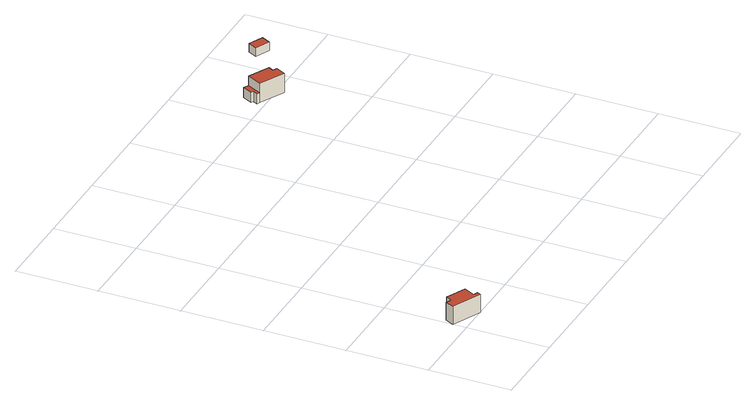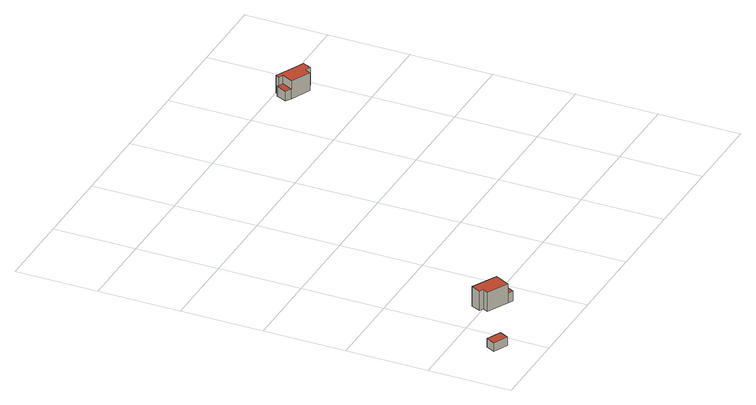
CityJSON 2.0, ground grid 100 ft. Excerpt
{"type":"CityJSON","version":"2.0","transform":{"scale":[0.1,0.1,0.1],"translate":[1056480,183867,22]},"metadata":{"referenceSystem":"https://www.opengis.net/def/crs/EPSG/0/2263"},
"CityObjects":{
"building1":{"type":"Building","attributes":{"name":"Bldg_3210003394","BIN":"4283138"},"geometry":[{"type":"MultiSurface","lod":"2","boundaries":[[[0,1,2,3,4]],[[5,6,7,8,9,10,11,12]],[[13,14,15,16,17,18,19,20,21]],[[0,12,11,1]],[[1,11,10,2]],[[5,12,21,20]],[[6,5,20,19]],[[7,6,19,18]],[[8,7,18,17]],[[9,8,17,16]],[[10,9,16,15]],[[3,2,15,14]],[[4,3,14,13]],[[0,4,13,21]]],"semantics":{"surfaces":[{"type":"RoofSurface","BIN":"4283138"},{"type":"GroundSurface"},{"type":"WallSurface"}],"values":[0,0,1,2,2,2,2,2,2,2,2,2,2,2]}}]},
"building2":{"type":"Building","attributes":{"name":"Bldg_3210013320","BIN":"4282966"},"geometry":[{"type":"MultiSurface","lod":"2","boundaries":[[[22,23,24,25,26,27]],[[28,29,30,31,32,33]],[[34,35,36,37,38,39,40,41,42,43]],[[32,23,22,33]],[[24,23,43,42]],[[25,24,42,41]],[[26,25,41,40]],[[27,26,40,39]],[[22,27,39,38]],[[28,33,38,37]],[[29,28,37,36]],[[30,29,36,35]],[[31,30,35,34]],[[32,31,34,43]]],"semantics":{"surfaces":[{"type":"RoofSurface","BIN":"4282966"},{"type":"GroundSurface"},{"type":"WallSurface"}],"values":[0,0,1,2,2,2,2,2,2,2,2,2,2,2]}}]},
"building3":{"type":"Building","attributes":{"name":"Bldg_3511001217","BIN":"4514264"},"geometry":[{"type":"MultiSurface","lod":"2","boundaries":[[[44,45,46,47]],[[48,49,50,51]],[[48,51,47,46]],[[49,48,46,45]],[[50,49,45,44]],[[51,50,44,47]]],"semantics":{"surfaces":[{"type":"GroundSurface"},{"type":"RoofSurface","BIN":"4514264"},{"type":"WallSurface"}],"values":[0,1,2,2,2,2]}}]}
},
"vertices":[
[400,207,132],[337,75,132],[387,51,132],[409,41,132],[471,173,132],[156,323,235],[120,247,235],[53,279,235],[3,174,235],[364,3,235],[387,51,235],[337,75,235],[400,207,235],[471,173,7],[409,41,7],[387,51,7],[364,3,7],[3,174,7],[53,279,7],[120,247,7],[156,323,7],[400,207,7],
[3402,4217,299],[3312,4038,299],[3620,3884,299],[3680,4002,299],[3626,4028,299],[3657,4089,299],[3336,4250,178],[3275,4129,178],[3304,4115,178],[3274,4057,178],[3312,4038,178],[3402,4217,178],[3274,4057,53],[3304,4115,53],[3275,4129,53],[3336,4250,53],[3402,4217,53],[3657,4089,53],[3626,4028,53],[3680,4002,53],[3620,3884,53],[3312,4038,53],
[4350,4404,58],[4177,4488,58],[4230,4597,58],[4403,4513,58],[4230,4597,167],[4177,4488,167],[4350,4404,167],[4403,4513,167]
]}
